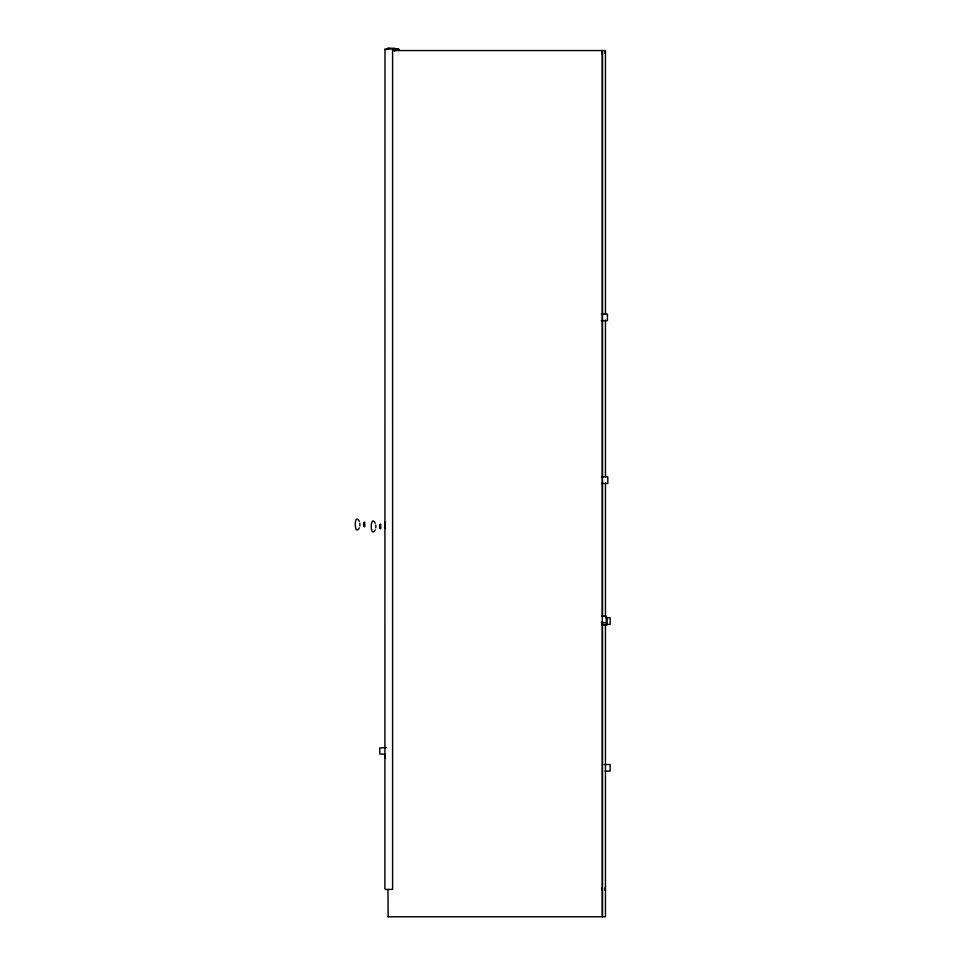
<?xml version="1.0" encoding="UTF-8"?>
<svg xmlns="http://www.w3.org/2000/svg" width="965" height="965" viewBox="0 0 965 965"><rect width="100%" height="100%" fill="white"/><g stroke="black" fill="none" stroke-linecap="round" stroke-linejoin="round"><path stroke-width="1.45" d="M386.362 49.613L387.086 48.877M386.977 48.986L387.701 48.25L394.661 48.25L394.661 51.266M385.421 521.824L384.758 525.141L385.421 528.458M359.33 527.855C353.938 537.445 353.938 511.631 359.33 521.209M375.276 529.797C369.897 539.387 369.897 513.561 375.276 523.151M388.533 48.612L389.172 48.25M394.48 48.998L398.654 48.998M393.599 49.456L399.172 49.456M392.827 50.554L605.453 50.554L605.453 314.18M601.4 314.095L607.431 314.095L607.431 320.694L601.195 320.694M601.762 476.879L607.793 476.879L607.793 483.477L601.569 483.477M601.81 616.116L606.334 616.116L606.334 622.702L601.352 622.702M605.61 617.805L610.133 617.805L610.133 624.403L606.394 624.403M602.076 624.91L607.057 624.91L607.057 618.312M386.157 747.61L379.752 747.984L379.8 754.027L384.89 754.208M384.89 754.57L384.89 758.237M604.102 764.521L610.133 764.521L610.133 771.119L605.152 771.119M387.954 916.75L605.453 916.75L605.453 624.259M605.453 320.054L605.453 476.879M605.453 482.693L605.453 616.731M605.091 50.928L605.091 53.485M605.091 887.8L605.091 890.369M602.486 50.554L602.486 616.731M602.486 621.243L602.486 916.75M602.305 50.554L602.305 916.75M602.112 50.928L602.112 53.485M602.112 887.8L602.112 890.369M601.931 50.928L601.931 53.485M601.931 887.8L601.931 890.369M387.954 889.634L388.135 916.75M380.717 524.272L380.717 528.675M380.162 524.272L380.162 528.675M379.607 524.634L379.607 528.301M375.807 525.008L375.807 527.939M364.758 522.342L364.758 526.733M364.203 522.342L364.203 526.733M363.66 522.704L363.66 526.371M359.849 523.066L359.849 525.997M384.987 49.239L384.89 888.693L385.626 889.416L392.586 889.416L392.586 48.877L384.987 49.239"/></g></svg>
